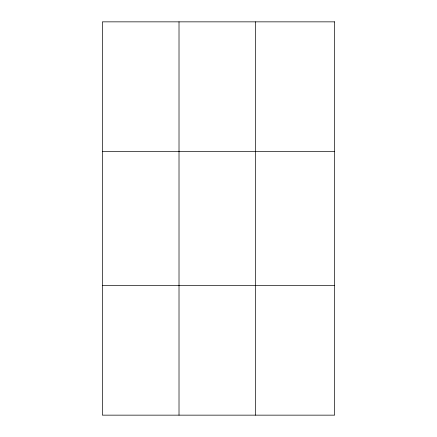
<?xml version="1.0" encoding="UTF-8"?>
<svg xmlns="http://www.w3.org/2000/svg" width="437" height="437" viewBox="0 0 437 437"><rect width="100%" height="100%" fill="white"/><g stroke="black" fill="none" stroke-linecap="round" stroke-linejoin="round"><path stroke-width="0.66" d="M179.012 415.15L179.012 21.85M255.661 415.15L255.661 21.85M102.367 151.639L334.633 151.639M102.367 285.361L334.633 285.361M334.633 21.85L334.633 415.15L102.367 415.15L102.367 21.85L334.633 21.85"/></g></svg>
